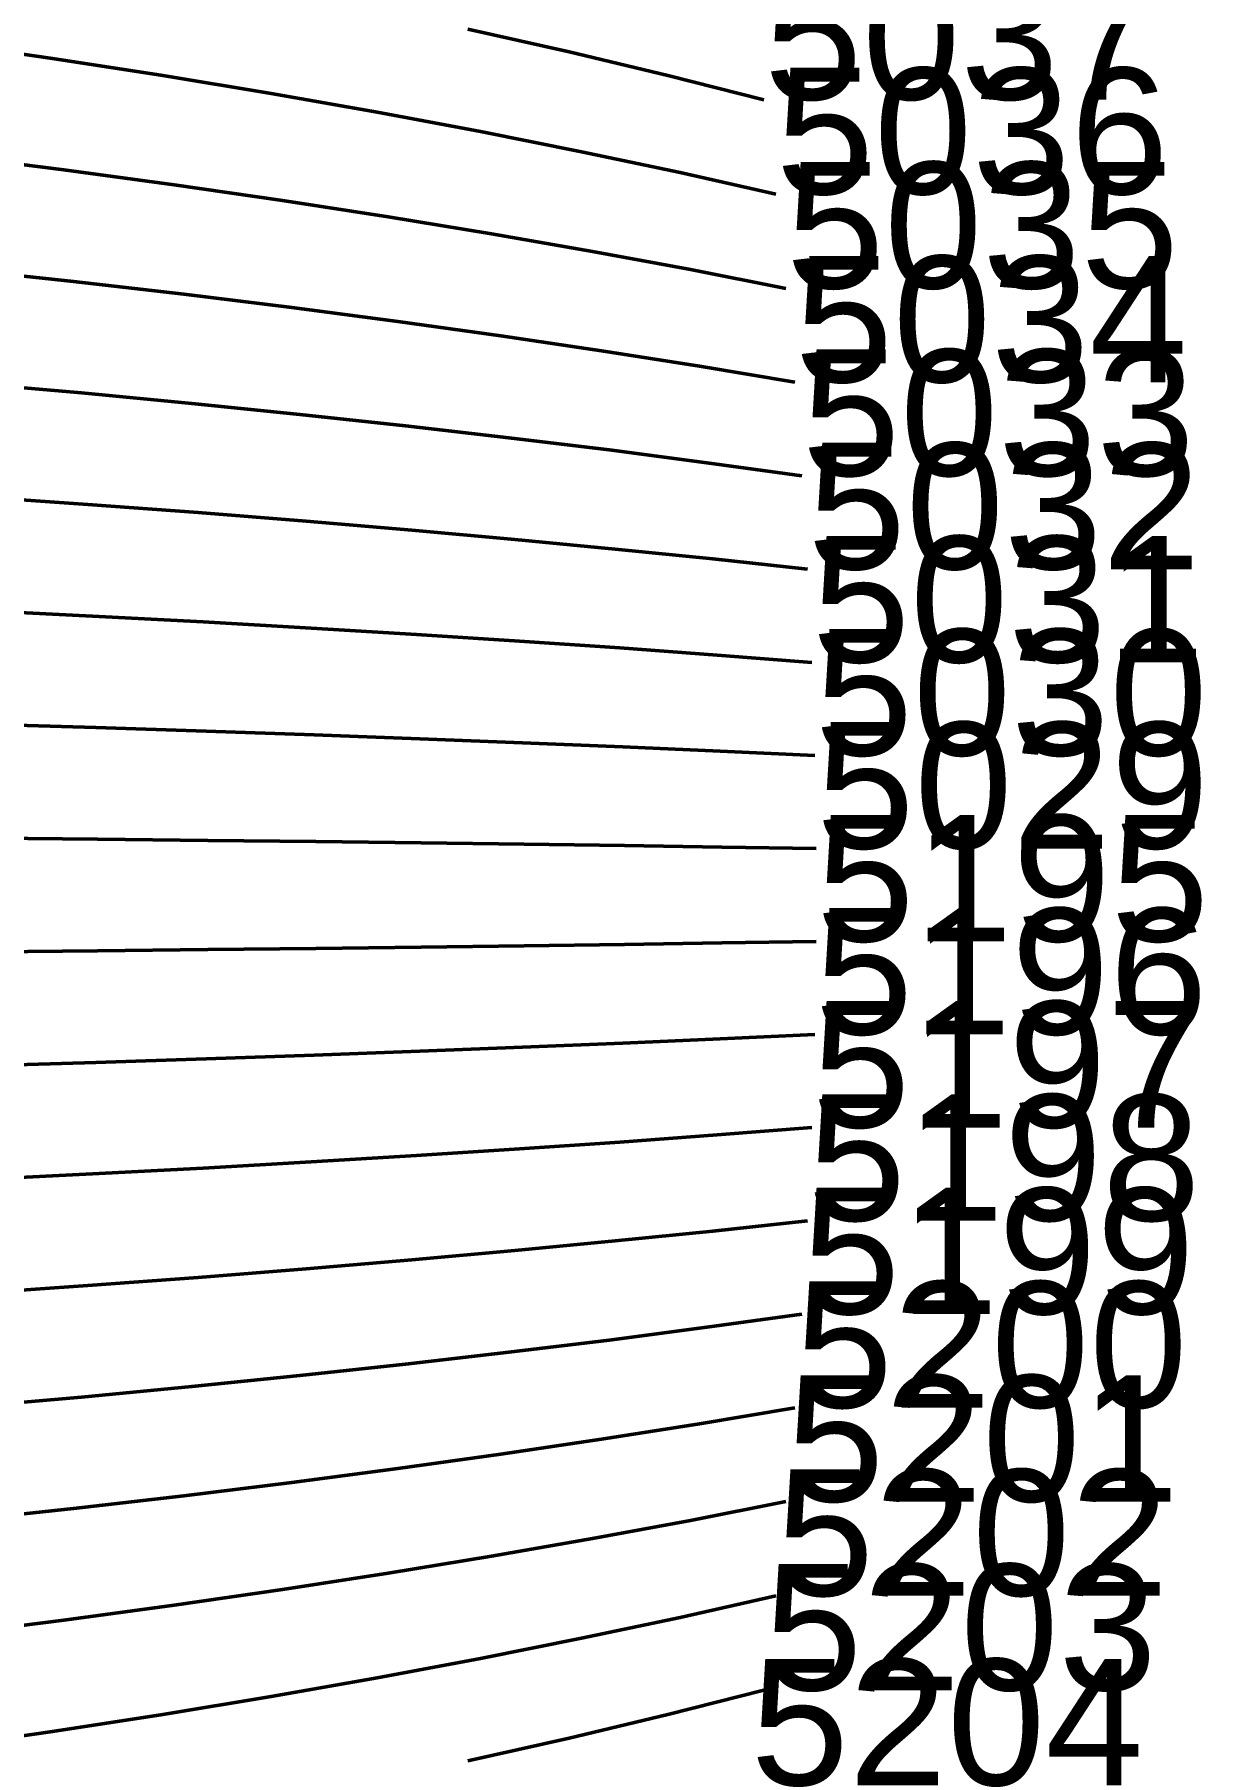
# Model space of a CAD drawing. Extents: x -25.3 to 28.3, y -25.5 to 26.5.
# Drawn here: x 19.1 to 28.33, y -6.81 to 6.81 of the extents above; entities that cross this region are included whole.
import ezdxf

# ---------------------------------------------------------------- set-up
doc = ezdxf.new("R2010")
doc.units = 0
doc.header["$MEASUREMENT"] = 0
doc.layers.add('Errors', color=12, linetype='CONTINUOUS')
doc.layers.add('LowerTendons', color=150, linetype='CONTINUOUS', lineweight=50)
doc.styles.get("Standard").update_dxf_attribs({"font": 'arial.ttf', "width": 40, "oblique": 50})

msp = doc.modelspace()

# ---------------------------------------------------------------- linework, layer by layer
at = {"layer": 'LowerTendons'}
for p, q in [((22.5245, 6.84961, 25.76315), (23.32558, 6.67026, 25.08854)), ((18.35, 6.7472, 28.90956), (19.23925, 6.61801, 28.35601)), ((19.23925, 6.61801, 28.35601), (20.11219, 6.48256, 27.77564)), ((23.32558, 6.67026, 25.08854), (24.10664, 6.48433, 24.38921)), ((20.11219, 6.48256, 27.77564), (20.96797, 6.34094, 27.16886)), ((24.10664, 6.48433, 24.38921), (24.86681, 6.29195, 23.66565)), ((20.96797, 6.34094, 27.16886), (21.80575, 6.19325, 26.53607)), ((21.80575, 6.19325, 26.53607), (22.62468, 6.0396, 25.87773)), ((22.62468, 6.0396, 25.87773), (23.42393, 5.8801, 25.19432)), ((23.42393, 5.8801, 25.19432), (24.20266, 5.71487, 24.48636)), ((18.43827, 5.84957, 29.04862), (19.32826, 5.73652, 28.4872)), ((19.32826, 5.73652, 28.4872), (20.20144, 5.61805, 27.89891)), ((20.20144, 5.61805, 27.89891), (21.05698, 5.49427, 27.28419)), ((24.20266, 5.71487, 24.48636), (24.96004, 5.54403, 23.75437)), ((21.05698, 5.49427, 27.28419), (21.89402, 5.36525, 26.64349)), ((21.89402, 5.36525, 26.64349), (22.71176, 5.2311, 25.97733)), ((22.71176, 5.2311, 25.97733), (23.50936, 5.09193, 25.28621)), ((23.50936, 5.09193, 25.28621), (24.28601, 4.94784, 24.57069)), ((17.89325, 5.01444, 29.54145), (19.40428, 4.8546, 28.59925)), ((24.28601, 4.94784, 24.57069), (25.04091, 4.79896, 23.83134)), ((19.40428, 4.8546, 28.59925), (20.27763, 4.75358, 28.00413)), ((20.27763, 4.75358, 28.00413), (21.13291, 4.64807, 27.38258)), ((21.13291, 4.64807, 27.38258), (21.96929, 4.53816, 26.73509)), ((21.96929, 4.53816, 26.73509), (22.78596, 4.42394, 26.06221)), ((22.78596, 4.42394, 26.06221), (23.58212, 4.30551, 25.36447)), ((23.58212, 4.30551, 25.36447), (24.35696, 4.18295, 24.64247)), ((18.12614, 4.08992, 29.54193), (19.46743, 3.97234, 28.69233)), ((24.35696, 4.18295, 24.64247), (25.10972, 4.05638, 23.89682)), ((19.46743, 3.97234, 28.69233), (20.3409, 3.88915, 28.0915)), ((20.3409, 3.88915, 28.0915), (21.19594, 3.80231, 27.46424)), ((21.19594, 3.80231, 27.46424), (22.03174, 3.71189, 26.81109)), ((22.03174, 3.71189, 26.81109), (22.8475, 3.61795, 26.13259)), ((22.8475, 3.61795, 26.13259), (23.64243, 3.52059, 25.42934)), ((23.64243, 3.52059, 25.42934), (24.41574, 3.41988, 24.70194)), ((24.41574, 3.41988, 24.70194), (25.16669, 3.31592, 23.95104)), ((18.30943, 3.17307, 29.54161), (19.51783, 3.08983, 28.7666)), ((19.51783, 3.08983, 28.7666), (20.39136, 3.0248, 28.1612)), ((20.39136, 3.0248, 28.1612), (21.24619, 2.95694, 27.52936)), ((21.24619, 2.95694, 27.52936), (22.08151, 2.88629, 26.87166)), ((22.08151, 2.88629, 26.87166), (22.89653, 2.81293, 26.18867)), ((22.89653, 2.81293, 26.18867), (23.69046, 2.73692, 25.481)), ((23.69046, 2.73692, 25.481), (24.46254, 2.65833, 24.74929)), ((24.46254, 2.65833, 24.74929), (25.21203, 2.57722, 23.99419)), ((18.44509, 2.26223, 29.54101), (19.55555, 2.20714, 28.8222)), ((19.55555, 2.20714, 28.8222), (20.42913, 2.16051, 28.21335)), ((20.42913, 2.16051, 28.21335), (21.28379, 2.11187, 27.57808)), ((21.28379, 2.11187, 27.57808), (22.11874, 2.06124, 26.91696)), ((22.11874, 2.06124, 26.91696), (22.93319, 2.00868, 26.2306)), ((22.93319, 2.00868, 26.2306), (23.72636, 1.95423, 25.51962)), ((23.72636, 1.95423, 25.51962), (24.49751, 1.89795, 24.78467)), ((24.49751, 1.89795, 24.78467), (25.2459, 1.83989, 24.02643)), ((18.53445, 1.35568, 29.54059), (19.58066, 1.32433, 28.85921)), ((19.58066, 1.32433, 28.85921), (20.45426, 1.29628, 28.24806)), ((20.45426, 1.29628, 28.24806), (21.30881, 1.26703, 27.61049)), ((21.30881, 1.26703, 27.61049), (22.14351, 1.23658, 26.9471)), ((22.14351, 1.23658, 26.9471), (22.95757, 1.20498, 26.25848)), ((22.95757, 1.20498, 26.25848), (23.75024, 1.17226, 25.5453)), ((23.75024, 1.17226, 25.5453), (24.52076, 1.13843, 24.80819)), ((24.52076, 1.13843, 24.80819), (25.26842, 1.10354, 24.04785)), ((18.57911, 0.4517, 29.54019), (19.59321, 0.44145, 28.8777)), ((19.59321, 0.44145, 28.8777), (20.46681, 0.43209, 28.2654)), ((20.46681, 0.43209, 28.2654), (21.3213, 0.42233, 27.62668)), ((21.3213, 0.42233, 27.62668), (22.15587, 0.41217, 26.96215)), ((22.15587, 0.41217, 26.96215), (22.96974, 0.40162, 26.27241)), ((22.96974, 0.40162, 26.27241), (23.76216, 0.3907, 25.55812)), ((23.76216, 0.3907, 25.55812), (24.53237, 0.37942, 24.81993)), ((24.53237, 0.37942, 24.81993), (25.27966, 0.36778, 24.05855)), ((22.15587, -0.41217, 26.96215), (22.96974, -0.40162, 26.27241)), ((22.96974, -0.40162, 26.27241), (23.76216, -0.3907, 25.55812)), ((23.76216, -0.3907, 25.55812), (24.53237, -0.37942, 24.81993)), ((24.53237, -0.37942, 24.81993), (25.27966, -0.36778, 24.05855)), ((18.57911, -0.4517, 29.54019), (19.59321, -0.44145, 28.8777)), ((19.59321, -0.44145, 28.8777), (20.46681, -0.43209, 28.2654)), ((20.46681, -0.43209, 28.2654), (21.3213, -0.42233, 27.62668)), ((21.3213, -0.42233, 27.62668), (22.15587, -0.41217, 26.96215)), ((22.14351, -1.23658, 26.9471), (22.95757, -1.20498, 26.25848)), ((22.95757, -1.20498, 26.25848), (23.75024, -1.17226, 25.5453)), ((23.75024, -1.17226, 25.5453), (24.52076, -1.13843, 24.80819)), ((24.52076, -1.13843, 24.80819), (25.26842, -1.10354, 24.04785)), ((18.53445, -1.35568, 29.54059), (19.58066, -1.32433, 28.85921)), ((19.58066, -1.32433, 28.85921), (20.45426, -1.29628, 28.24806)), ((20.45426, -1.29628, 28.24806), (21.30881, -1.26703, 27.61049)), ((21.30881, -1.26703, 27.61049), (22.14351, -1.23658, 26.9471)), ((23.72636, -1.95423, 25.51962), (24.49751, -1.89795, 24.78467)), ((24.49751, -1.89795, 24.78467), (25.2459, -1.83989, 24.02643)), ((22.11874, -2.06124, 26.91696), (22.93319, -2.00868, 26.2306)), ((22.93319, -2.00868, 26.2306), (23.72636, -1.95423, 25.51962)), ((19.55555, -2.20714, 28.8222), (20.42913, -2.16051, 28.21335)), ((20.42913, -2.16051, 28.21335), (21.28379, -2.11187, 27.57808)), ((21.28379, -2.11187, 27.57808), (22.11874, -2.06124, 26.91696)), ((18.44509, -2.26223, 29.54101), (19.55555, -2.20714, 28.8222)), ((24.46254, -2.65833, 24.74929), (25.21203, -2.57722, 23.99419)), ((23.69046, -2.73692, 25.481), (24.46254, -2.65833, 24.74929)), ((22.08151, -2.88629, 26.87166), (22.89653, -2.81293, 26.18867)), ((22.89653, -2.81293, 26.18867), (23.69046, -2.73692, 25.481)), ((20.39136, -3.0248, 28.1612), (21.24619, -2.95694, 27.52936)), ((21.24619, -2.95694, 27.52936), (22.08151, -2.88629, 26.87166)), ((18.30943, -3.17307, 29.54161), (19.51783, -3.08983, 28.7666)), ((19.51783, -3.08983, 28.7666), (20.39136, -3.0248, 28.1612)), ((24.41574, -3.41988, 24.70194), (25.16669, -3.31592, 23.95104)), ((22.8475, -3.61795, 26.13259), (23.64243, -3.52059, 25.42934)), ((23.64243, -3.52059, 25.42934), (24.41574, -3.41988, 24.70194)), ((22.03174, -3.71189, 26.81109), (22.8475, -3.61795, 26.13259)), ((20.3409, -3.88915, 28.0915), (21.19594, -3.80231, 27.46424)), ((21.19594, -3.80231, 27.46424), (22.03174, -3.71189, 26.81109)), ((19.46743, -3.97234, 28.69233), (20.3409, -3.88915, 28.0915)), ((18.12614, -4.08992, 29.54193), (19.46743, -3.97234, 28.69233)), ((24.35696, -4.18295, 24.64247), (25.10972, -4.05638, 23.89682)), ((23.58212, -4.30551, 25.36447), (24.35696, -4.18295, 24.64247)), ((22.78596, -4.42394, 26.06221), (23.58212, -4.30551, 25.36447)), ((21.96929, -4.53816, 26.73509), (22.78596, -4.42394, 26.06221)), ((21.13291, -4.64807, 27.38258), (21.96929, -4.53816, 26.73509)), ((19.40428, -4.8546, 28.59925), (20.27763, -4.75358, 28.00413)), ((20.27763, -4.75358, 28.00413), (21.13291, -4.64807, 27.38258)), ((17.89325, -5.01444, 29.54145), (19.40428, -4.8546, 28.59925)), ((24.28601, -4.94784, 24.57069), (25.04091, -4.79896, 23.83134)), ((23.50936, -5.09193, 25.28621), (24.28601, -4.94784, 24.57069)), ((22.71176, -5.2311, 25.97733), (23.50936, -5.09193, 25.28621)), ((21.89402, -5.36525, 26.64349), (22.71176, -5.2311, 25.97733)), ((21.05698, -5.49427, 27.28419), (21.89402, -5.36525, 26.64349)), ((20.20144, -5.61805, 27.89891), (21.05698, -5.49427, 27.28419)), ((24.20266, -5.71487, 24.48636), (24.96004, -5.54403, 23.75437)), ((19.32826, -5.73652, 28.4872), (20.20144, -5.61805, 27.89891)), ((23.42393, -5.8801, 25.19432), (24.20266, -5.71487, 24.48636)), ((18.43827, -5.84957, 29.04862), (19.32826, -5.73652, 28.4872)), ((22.62468, -6.0396, 25.87773), (23.42393, -5.8801, 25.19432)), ((21.80575, -6.19325, 26.53607), (22.62468, -6.0396, 25.87773)), ((20.96797, -6.34094, 27.16886), (21.80575, -6.19325, 26.53607)), ((20.11219, -6.48256, 27.77564), (20.96797, -6.34094, 27.16886)), ((24.10664, -6.48433, 24.38921), (24.86681, -6.29195, 23.66565)), ((19.23925, -6.61801, 28.35601), (20.11219, -6.48256, 27.77564)), ((23.32558, -6.67026, 25.08854), (24.10664, -6.48433, 24.38921)), ((18.35, -6.7472, 28.90956), (19.23925, -6.61801, 28.35601)), ((22.5245, -6.84961, 25.76315), (23.32558, -6.67026, 25.08854))]:
    msp.add_line(p, q, dxfattribs=at)

# ---------------------------------------------------------------- texts
at = {"layer": 'Errors'}
for s, p in [('5037', (24.86681, 6.29195, 23.66565)), ('5036', (24.96004, 5.54403, 23.75437)), ('5035', (25.04091, 4.79896, 23.83134)), ('5034', (25.10972, 4.05638, 23.89682)), ('5033', (25.16669, 3.31592, 23.95104)), ('5032', (25.21203, 2.57722, 23.99419)), ('5031', (25.2459, 1.83989, 24.02643)), ('5030', (25.26842, 1.10354, 24.04785)), ('5029', (25.27966, 0.36778, 24.05855)), ('5195', (25.27966, -0.36778, 24.05855)), ('5196', (25.26842, -1.10354, 24.04785)), ('5197', (25.2459, -1.83989, 24.02643)), ('5198', (25.21203, -2.57722, 23.99419)), ('5199', (25.16669, -3.31592, 23.95104)), ('5200', (25.10972, -4.05638, 23.89682)), ('5201', (25.04091, -4.79896, 23.83134)), ('5202', (24.96004, -5.54403, 23.75437)), ('5203', (24.86681, -6.29195, 23.66565)), ('5204', (24.76091, -7.04306, 23.56486))]:
    msp.add_text(s, height=1, dxfattribs=at).set_placement(p)

doc.saveas('drawing.dxf')
